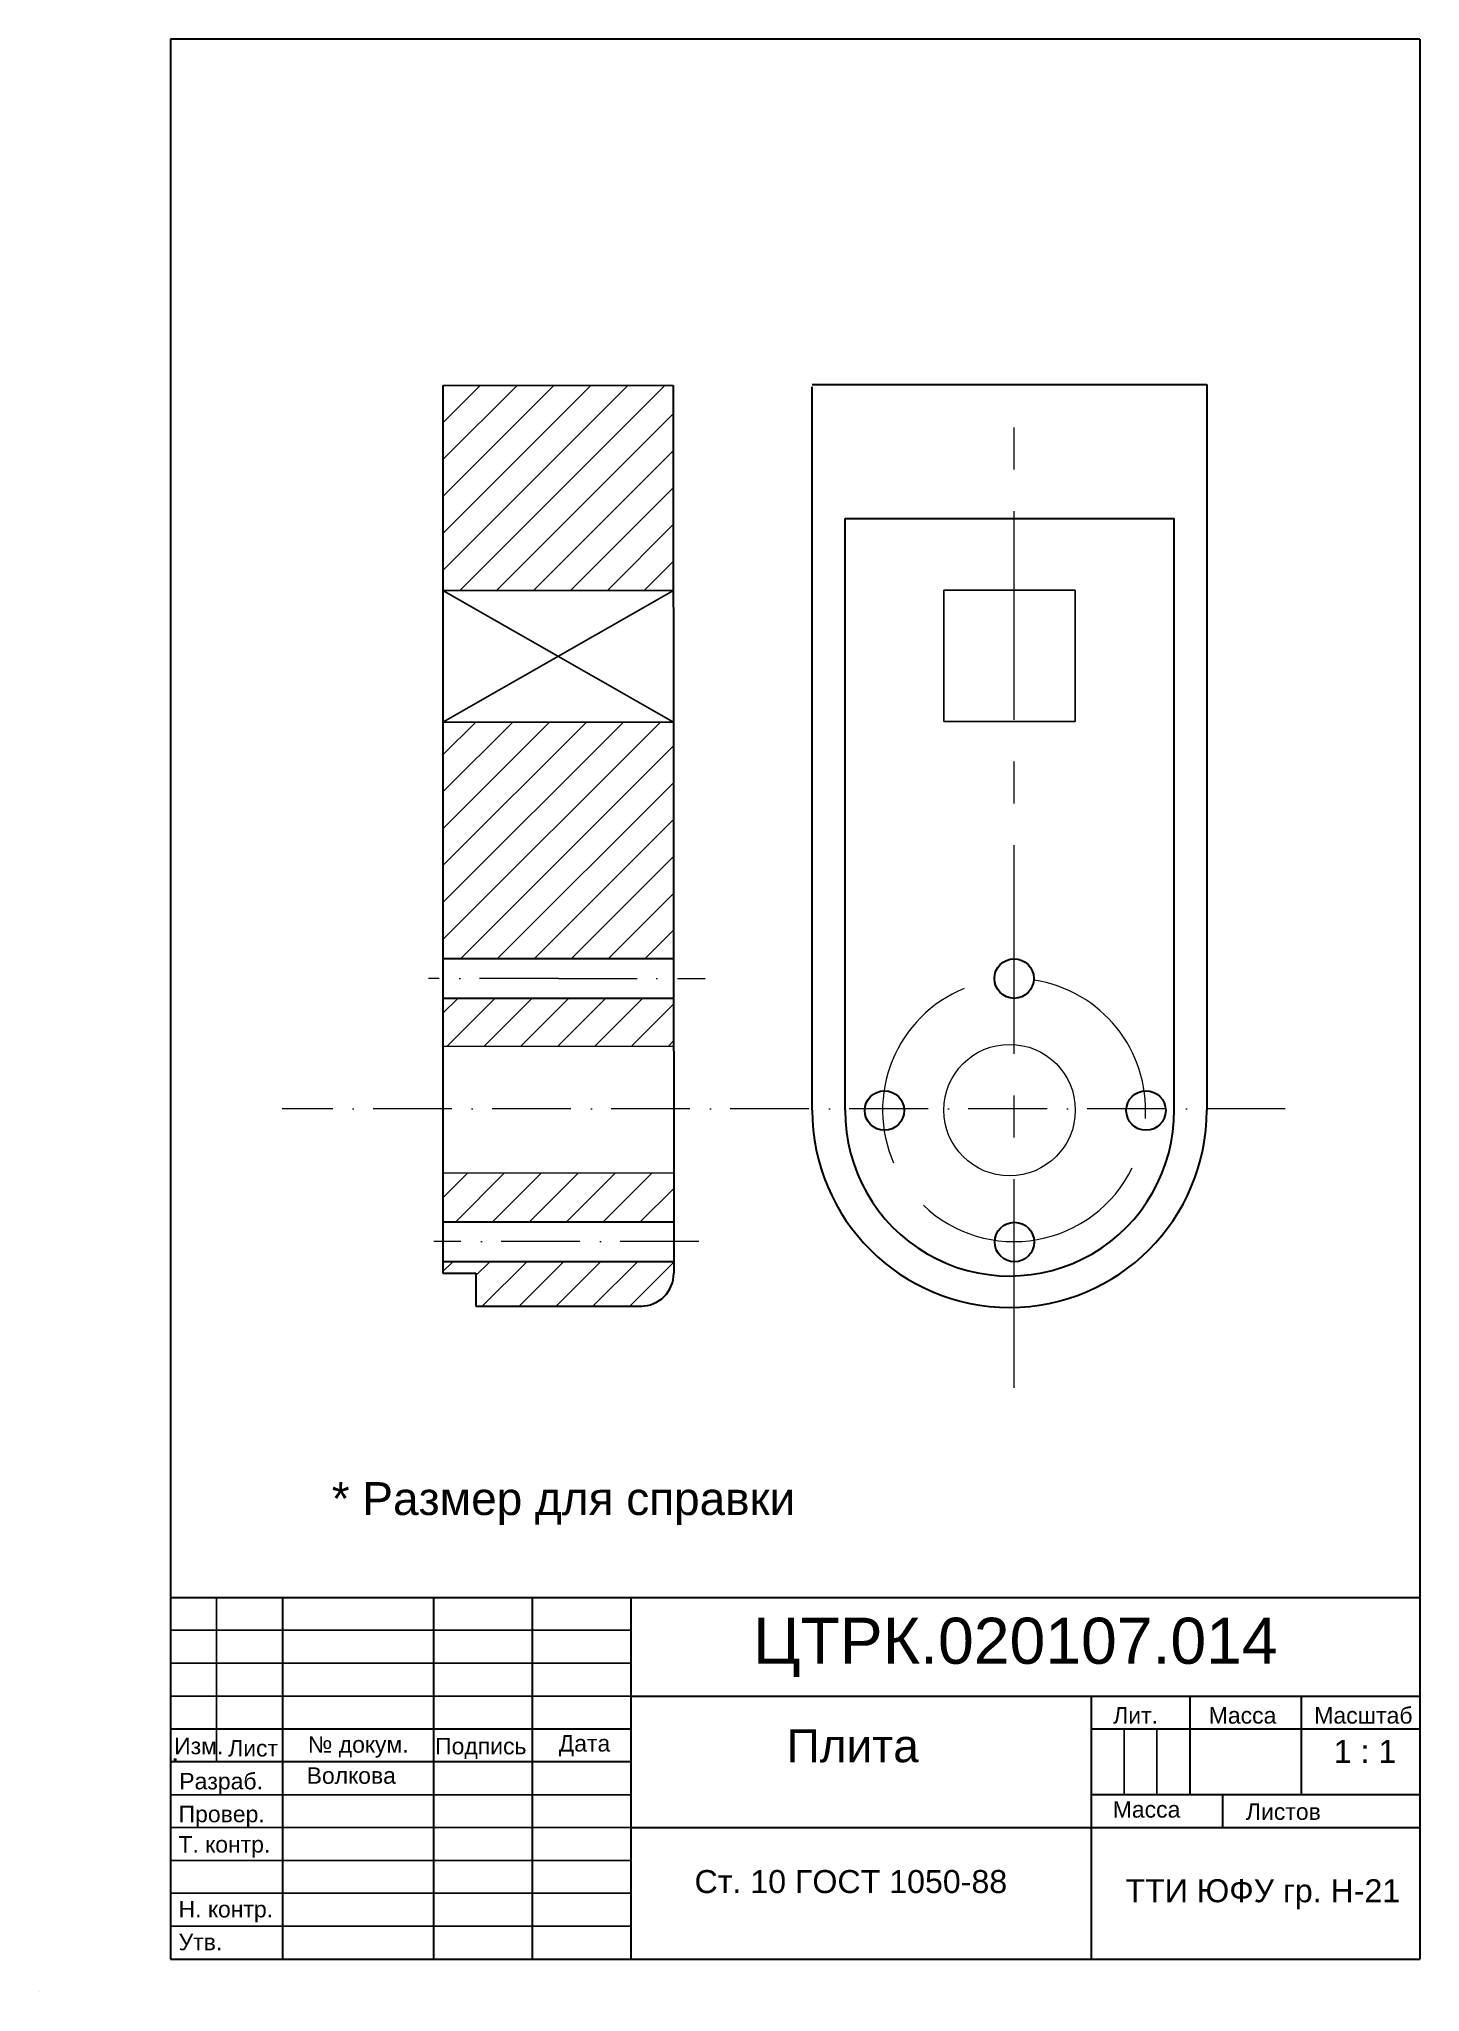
# Model space of a CAD drawing. Header units: millimetres. Extents: x 0 to 210, y 0 to 297.
import ezdxf

# ---------------------------------------------------------------- set-up
doc = ezdxf.new("R2010")
doc.units = ezdxf.units.MM
doc.linetypes.add('ACAD_ISO10W100', pattern=[18, 12, -3, 0, -3])
doc.linetypes.add('осевая', pattern=[50.8, 31.75, -6.35, 6.35, -6.35])
for name, color, linetype, lineweight in [('Вспомогат', 7, 'Continuous', 20), ('Контур', 7, 'Continuous', 30), ('Оси', 7, 'ACAD_ISO10W100', 20)]:
    doc.layers.add(name, color=color, linetype=linetype, lineweight=lineweight)
for name, color, linetype in [('Размеры', 7, 'Continuous'), ('Рамка', 7, 'Continuous'), ('Текст', 7, 'Continuous')]:
    doc.layers.add(name, color=color, linetype=linetype)
doc.styles.get("Standard").update_dxf_attribs({"font": 'arial.ttf'})
pattern_1 = [(225, (216.6274, 57.089), (2.80633, -2.80633), [])]

msp = doc.modelspace()

# ---------------------------------------------------------------- hatches: boundary and pattern name
at = {"layer": 'Размеры'}
h = msp.add_hatch(dxfattribs=at)
h.set_pattern_fill('ANSI31', color=256, scale=1.25, angle=180)
h.set_pattern_definition(pattern_1)
h.paths.add_polyline_path([(61.43, 111.06), (61.43, 109.29), (66.43, 109.29), (66.43, 104.3), (91.53, 104.3, 0.414485), (96.53, 109.3), (96.53, 111.06)])
h.paths.add_polyline_path([(96.53, 117.05), (96.52, 124.5), (61.43, 124.5), (61.43, 117.05)])
h.paths.add_polyline_path([(96.51, 143.81), (96.5, 151.11), (64.14, 151.11), (61.43, 151.11), (61.43, 143.81)])
at = {"layer": 'Текст'}
h = msp.add_hatch(dxfattribs=at)
h.set_pattern_fill('ANSI31', color=256, scale=1.25, angle=180)
h.set_pattern_definition(pattern_1)
h.paths.add_polyline_path([(96.46, 213.13), (96.43, 244.3), (61.43, 244.3), (61.43, 213.13), (61.44, 213.13)])
h.paths.add_polyline_path([(61.43, 193.13), (61.43, 193.13), (61.43, 157.11), (96.5, 157.11), (96.47, 193.13)])

# ---------------------------------------------------------------- linework, layer by layer
at = {"lineweight": 30}
for p, q in [((210, 297), (20, 297)), ((20, 297), (20, 5)), ((20, 5), (210, 5))]:
    msp.add_line(p, q, dxfattribs=at)
msp.add_line((0, 0), (0, 0))
at = {"layer": 'Вспомогат'}
for p, q in [((96.51, 143.81), (61.43, 143.81)), ((96.52, 124.5), (61.43, 124.5))]:
    msp.add_line(p, q, dxfattribs=at)
msp.add_circle((147.59, 134.11), 10, dxfattribs=at)
for start, end in [(112.3385, 203.6242), (356.3827, 81.3976), (226.3796, 333.8886)]:
    msp.add_arc((148.28, 134.11), 20, start, end, dxfattribs=at)
at = {"layer": 'Контур'}
for p, q in [((210, 297), (210, 5)), ((61.43, 244.3), (61.43, 109.29)), ((96.43, 244.3), (96.53, 109.3)), ((117.59, 244.44), (177.59, 244.44)), ((117.59, 134.11), (117.59, 244.11)), ((177.59, 244.44), (177.59, 184.11)), ((122.59, 134.11), (122.59, 224.11)), ((122.59, 224.11), (172.6, 224.11)), ((172.59, 224.11), (172.59, 174.11)), ((177.59, 184.11), (177.59, 134.11)), ((172.59, 174.11), (172.59, 134.14)), ((96.5, 157.11), (61.43, 157.11)), ((96.5, 151.11), (61.43, 151.11)), ((96.53, 117.05), (61.43, 117.05)), ((96.53, 111.05), (61.43, 111.05)), ((61.43, 109.29), (66.43, 109.29)), ((66.43, 109.29), (66.43, 104.3)), ((66.43, 104.3), (91.69, 104.3)), ((37, 60), (37, 5)), ((60, 60), (60, 5)), ((75, 60), (75, 5)), ((90, 60), (90, 5)), ((20, 40), (90, 40)), ((90, 35), (20, 35))]:
    msp.add_line(p, q, dxfattribs=at)
for centre in [(148.28, 154.11), (128.56, 134.05), (168.34, 134.05), (148.34, 114.05)]:
    msp.add_circle(centre, 3, dxfattribs=at)
for centre, radius, start, end in [((147.59, 134.11), 30, 180, 0), ((147.6, 133.88), 25, 179.4728, 0.5953), ((91.53, 109.3), 5, 269.9885, 0.0416)]:
    msp.add_arc(centre, radius, start, end, dxfattribs=at)
at = {"layer": 'Оси', "linetype": 'осевая'}
msp.add_line((148.28, 91.86), (148.28, 242.17), dxfattribs=at)
at = {"layer": 'Оси'}
for p, q in [((78.97, 154.11), (59.23, 154.11)), ((78.97, 154.11), (101.28, 154.11)), ((189.49, 134.3), (36.98, 134.3)), ((100.36, 114.11), (60.06, 114.11))]:
    msp.add_line(p, q, dxfattribs=at)
at = {"layer": 'Размеры'}
for p, q in [((61.43, 193.13), (96.46, 213.13)), ((61.43, 213.13), (96.48, 193.13))]:
    msp.add_line(p, q, dxfattribs=at)
at = {"layer": 'Рамка'}
for p, q in [((210, 5), (210, 69.74)), ((20, 5), (20, 60)), ((20, 60), (90, 60)), ((20, 60), (27, 60)), ((27, 60), (27, 35)), ((27, 60), (27, 60)), ((27, 60), (37, 60)), ((37, 60), (60, 60)), ((60, 60), (75, 60)), ((90, 60), (90, 55)), ((90, 55), (20, 55)), ((20, 55), (20, 50)), ((20, 50), (90, 50)), ((90, 50), (90, 45)), ((90, 45), (20, 45)), ((20, 45), (20, 40)), ((175, 45), (160, 45)), ((160, 45), (160, 40)), ((160, 45), (175, 45)), ((192, 45), (175, 45)), ((210, 45), (192, 45)), ((165, 30), (165, 40)), ((165, 40), (170, 40)), ((170, 40), (170, 30)), ((20, 35), (20, 30)), ((27, 35), (90, 35)), ((20, 30), (90, 30)), ((90, 30), (90, 25)), ((160, 30), (165, 30)), ((175, 30), (192, 30)), ((210, 25), (210, 30)), ((90, 25), (20, 25)), ((20, 25), (20, 20)), ((160, 25), (180, 25)), ((20, 20), (90, 20)), ((90, 20), (90, 15)), ((90, 15), (20, 15)), ((20, 15), (20, 10)), ((20, 10), (90, 10)), ((20, 5), (61.35, 5))]:
    msp.add_line(p, q, dxfattribs=at)
at = {"layer": 'Рамка', "lineweight": 30}
for p, q in [((20, 60), (210, 60)), ((90, 45), (210, 45)), ((160, 45), (160, 5)), ((175, 45), (175, 30)), ((192, 30), (192, 45)), ((160, 40), (210, 40)), ((210, 30), (160, 30)), ((180, 25), (180, 30)), ((90, 25), (210, 25))]:
    msp.add_line(p, q, dxfattribs=at)
at = {"layer": 'Текст'}
for p, q in [((61.43, 244.3), (96.43, 244.3)), ((61.43, 213.13), (96.46, 213.13)), ((137.58, 193.19), (137.58, 213.19)), ((137.58, 213.19), (157.58, 213.19)), ((157.58, 213.19), (157.58, 193.19)), ((61.43, 193.13), (96.47, 193.13)), ((157.58, 193.19), (137.58, 193.19))]:
    msp.add_line(p, q, dxfattribs=at)

# ---------------------------------------------------------------- texts
at = {"layer": 'Рамка'}
for s, height, p in [('ЦТРК.020107.014', 7, (108.57, 49.91)), ('Плита', 5, (113.71, 34.94)), ('.', 3.5, (20, 35))]:
    msp.add_text(s, height=height, dxfattribs=at).set_placement(p)
at = {"layer": 'Текст'}
for s, height, p in [('* Размер для справки', 5, (44.51, 72.53)), ('Лит.', 2.5, (163.35, 40.81)), ('Масса', 2.5, (177.88, 40.81)), ('Масштаб', 2.5, (193.93, 40.81)), ('Изм.', 2.5, (20.54, 36.15)), ('№ докум.', 2.5, (40.86, 36.39)), ('Подпись', 2.5, (60.23, 36.14)), ('Дата', 2.5, (79.02, 36.56)), ('Лист', 2.5, (28.76, 35.81)), ('1 : 1', 3.5, (196.89, 34.84)), ('Разраб.', 2.5, (21.32, 30.81)), ('Волкова', 2.5, (40.69, 31.66)), ('Провер.', 2.5, (21.22, 25.81)), ('Масса', 2.5, (163.28, 26.51)), ('Листов', 2.5, (183.54, 26.17)), ('Т. контр.', 2.5, (21.19, 21.2)), ('Ст. 10 ГОСТ 1050-88', 3.5, (99.68, 15.04)), ('ТТИ ЮФУ гр. Н-21', 3.5, (165.22, 13.64)), ('Н. контр.', 2.5, (21.22, 11.34)), ('Утв.', 2.5, (21.22, 6.34))]:
    msp.add_text(s, height=height, dxfattribs=at).set_placement(p)

doc.saveas('drawing.dxf')
